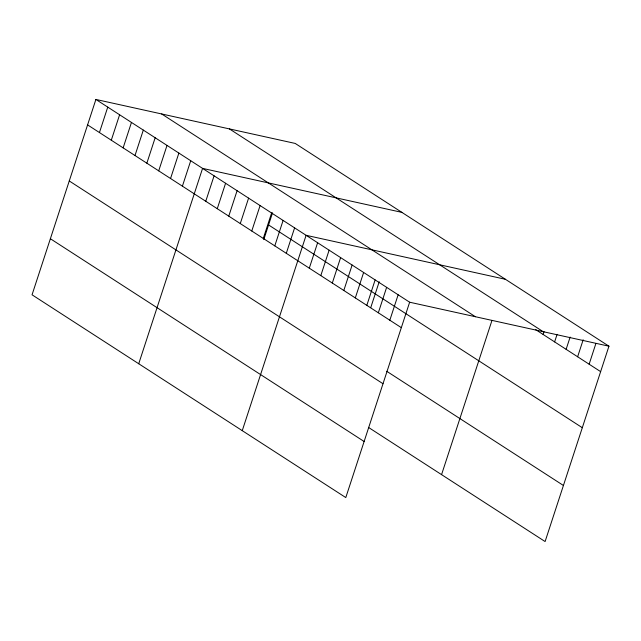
<?xml version="1.0" encoding="UTF-8"?>
<svg xmlns="http://www.w3.org/2000/svg" width="641" height="641" viewBox="0 0 641 641"><rect width="100%" height="100%" fill="white"/><g stroke="black" fill="none" stroke-linecap="round" stroke-linejoin="round"><path stroke-width="0.96" d="M95.902 99.451L32.05 294.804L345.795 497.568L409.647 302.215L95.902 99.451L295.205 143.432L608.95 346.196L545.098 541.549L368.431 427.371M99.443 132.551L107.752 107.111M111.294 140.211L119.603 114.771M123.144 147.871L131.461 122.431M134.995 155.531L143.312 130.091M146.853 163.191L155.162 137.751M158.704 170.851L167.013 145.411M170.554 178.51L178.871 153.071M182.405 186.17L190.722 160.731M138.72 363.743L202.572 168.391L401.875 212.371M205.761 201.266L214.078 175.826M217.267 208.694L225.584 183.262M228.773 216.129L237.09 190.697M240.279 223.565L248.588 198.133M251.777 231L260.094 205.561M263.283 238.436L271.6 212.996M263.772 239.614L272.537 212.796M274.789 245.872L283.106 220.432M286.295 253.307L294.604 227.867M242.258 430.656L306.11 235.303L505.412 279.284M309.299 268.17L317.615 242.739M320.804 275.606L329.121 250.174M332.31 283.042L340.619 257.61M343.808 290.477L352.125 265.037M355.314 297.913L363.631 272.473M366.82 305.348L375.137 279.909M370.738 307.64L379.208 281.736M378.326 312.784L386.635 287.344M389.824 320.22L398.141 294.78M441.561 474.636L491.911 320.612M543.119 334.458L544.041 331.637M554.617 341.893L557.085 334.362M566.123 349.329L570.129 337.078M577.629 356.765L583.174 339.802M589.135 364.2L595.906 343.472M409.647 302.215L608.95 346.196M229.438 128.921L543.183 331.685M535.724 329.682L600.633 371.636M161.668 113.962L475.414 316.726M268.563 224.943L582.308 427.707M87.585 124.891L401.33 327.655M386.755 371.299L563.423 485.477M69.26 180.962L383.006 383.727M50.375 238.732L364.12 441.497"/></g></svg>
